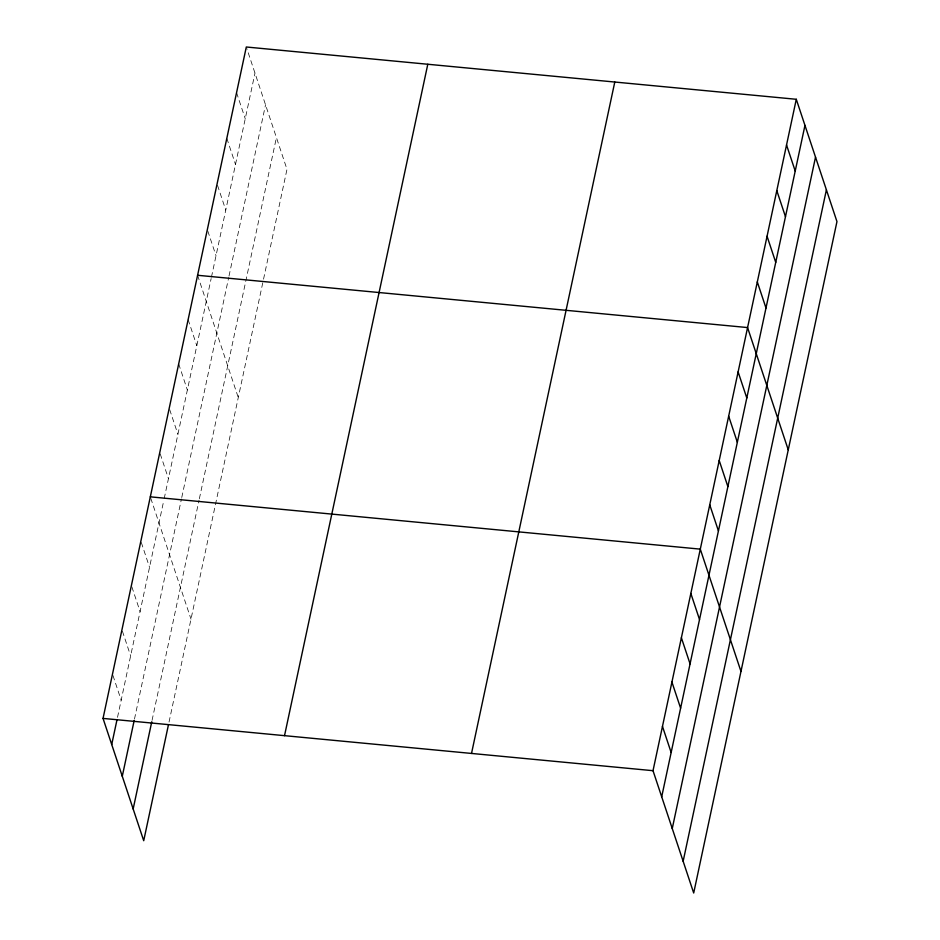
<?xml version="1.0" encoding="UTF-8"?>
<svg xmlns="http://www.w3.org/2000/svg" width="940" height="940" viewBox="0 0 940 940"><rect width="100%" height="100%" fill="white"/><g stroke="black" fill="none" stroke-linecap="round" stroke-linejoin="round"><path stroke-width="0.7" stroke-dasharray="4.7 3.53" d="M117.512 717.349L163.877 500.068M164.183 498.647L211.148 278.546M211.453 277.124L254.987 73.097M134.479 719.077L181.455 498.94M181.761 497.507L228.702 277.488M229.008 276.055L265.538 104.845M152.069 720.334L199.045 500.197M199.351 498.776L276.419 137.557M169.036 722.061L263.235 280.59M263.541 279.168L286.982 169.306L246.762 48.375M236.563 92.66L245.246 118.757M226.81 138.309L235.493 164.418M217.528 185.345L225.753 210.067M207.787 230.993L216.012 255.727M197.588 275.279L238.278 397.585M188.129 319.588L196.812 345.697M178.682 363.897L187.366 390.006M169.682 409.593L177.907 434.315M160.223 453.903L168.448 478.625M150.764 498.212L190.996 619.143M141.317 542.533L149.542 567.255M131.858 586.842L140.084 611.564M122.4 631.151L130.625 655.885M112.953 675.461L121.178 700.194"/><path stroke-width="1.41" d="M168.425 724.928L143.714 840.712L103.036 718.407L246.304 47L796.286 99.288L836.964 221.593L693.697 893L653.018 770.694L796.286 99.288M111.719 744.504L116.901 720.205M122.282 776.252L134.173 720.51M133.163 808.964L151.763 721.767M284.526 735.656L427.794 64.261M471.516 753.445L614.784 82.038M661.701 796.803L804.957 125.396M672.253 828.539L815.52 157.145M683.145 861.252L826.401 189.845M197.588 275.279L747.57 327.566L788.261 449.872M150.318 496.837L700.288 549.136L740.979 671.442M103.036 718.407L653.018 770.694M786.533 144.948L795.216 171.045M776.793 190.608L785.476 216.705M767.052 236.257L775.735 262.354M757.311 281.918L765.994 308.014M738.111 371.887L746.795 397.984M728.664 416.197L737.348 442.294M719.206 460.506L727.889 486.615M709.747 504.815L718.43 530.924M690.841 593.446L699.525 619.542M681.383 637.755L690.066 663.863M671.924 682.076L680.607 708.173M662.465 726.385L671.148 752.482"/></g></svg>
